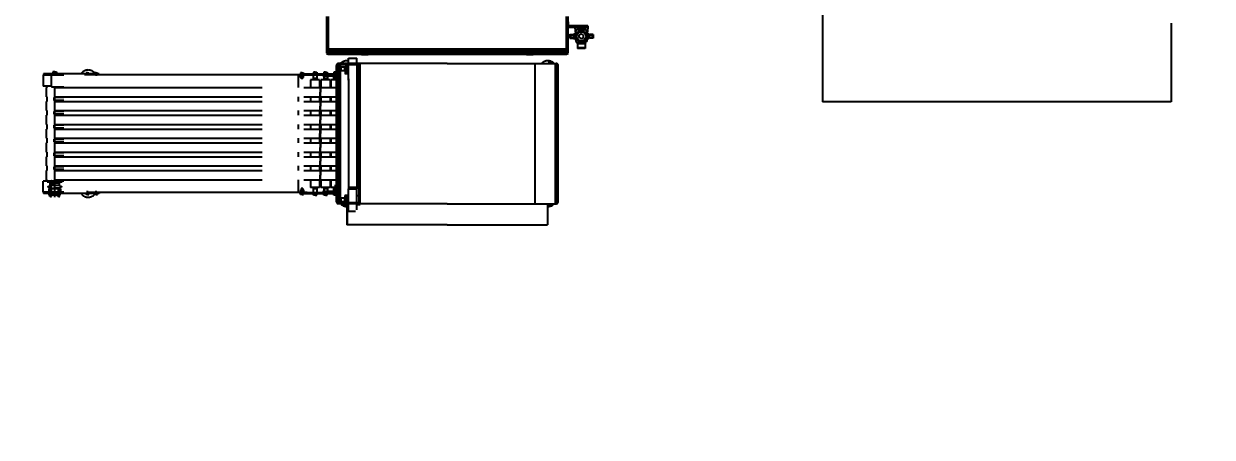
# Model space of a CAD drawing. Extents: x -5598 to 26293, y -3808 to 13850.
# Drawn here: x -1471 to -826, y 10922 to 11146 of the extents above; entities that cross this region are included whole.
import ezdxf

# ---------------------------------------------------------------- set-up
doc = ezdxf.new("R2010")
doc.units = 0
doc.header["$LTSCALE"] = 100
doc.header["$MEASUREMENT"] = 0
doc.linetypes.add('DASHED', pattern=[0.75, 0.5, -0.25])
doc.linetypes.add('K', pattern=[2.5, 1.25, -0.25, 0.25, -0.25, 0.25, -0.25])
doc.layers.add('OLCU DIS', color=7, linetype='Continuous')
doc.layers.add('TEFRIS', color=7, linetype='Continuous')
doc.styles.add('olcu', font='romans.shx', dxfattribs={"width": 0.5})
doc.dimstyles.new('1-200', dxfattribs={"dimtxt": 40, "dimasz": 2, "dimexe": 0, "dimexo": 0, "dimgap": 10, "dimtad": 1, "dimdec": 4, "dimrnd": 0.1, "dimzin": 9, "dimdsep": 46, "dimtxsty": 'olcu', "dimblk1": 'SOL', "dimblk2": 'SAG', "dimsah": 1, "dimcen": 0, "dimse1": 1, "dimse2": 1, "dimclre": 13, "dimadec": 0, "dimazin": 0, "dimtfac": 1, "dimtdec": 4, "dimtix": 1, "dimtmove": 2, "dimatfit": 2, "dimldrblk": 'SOL', "dimfxl": 0, "dimtolj": 1, "dimarcsym": 0})

# ---------------------------------------------------------------- blocks, each defined once
blk = doc.blocks.new('CAMASIRHANE-SILINDIR-UTU')
at = {"color": 0, "linetype": 'Continuous'}
for p, q in [((-189, 0), (-189, -414.8)), ((0, -372.15), (0, -414.8)), ((0, -414.8), (-189, -414.8))]:
    blk.add_line(p, q, dxfattribs=at)
at = {"color": 0, "linetype": 'Continuous', "lineweight": 50, "ltscale": 0.9}
for p, q in [((-457.34, -368.6), (-457.34, -386.6)), ((-327.54, -368.6), (-327.54, -386.6)), ((-327.54, -386.6), (-457.34, -386.6)), ((-457.34, -388.45), (-457.34, -386.75)), ((-327.69, -388.6), (-457.19, -388.6)), ((-438.99, -388.6), (-438.99, -388.85)), ((-438.99, -388.6), (-438.99, -388.85)), ((-438.99, -388.85), (-435.39, -388.85)), ((-435.39, -388.85), (-438.99, -388.85)), ((-435.39, -388.6), (-435.39, -388.85)), ((-435.39, -388.6), (-435.39, -388.85)), ((-349.49, -388.6), (-349.49, -388.85)), ((-349.49, -388.6), (-349.49, -388.85)), ((-349.49, -388.85), (-345.89, -388.85)), ((-345.89, -388.85), (-349.49, -388.85)), ((-345.89, -388.6), (-345.89, -388.85)), ((-345.89, -388.6), (-345.89, -388.85)), ((-327.54, -388.45), (-327.54, -386.75))]:
    blk.add_line(p, q, dxfattribs=at)
at = {"color": 0, "ltscale": 0.9}
for p, q in [((-326.94, -371.42), (-326.94, -373.69)), ((-316.24, -373.69), (-326.94, -373.69)), ((-326.06, -378.69), (-327.54, -378.69)), ((-326.06, -379.9), (-327.54, -379.9)), ((-445.94, -391.05), (-441.44, -391.05)), ((-445.94, -394.05), (-445.94, -391.05)), ((-441.44, -394.05), (-441.44, -391.05))]:
    blk.add_line(p, q, dxfattribs=at)
at = {"color": 0, "linetype": 'Continuous', "ltscale": 0.9}
for p, q in [((-316.24, -373.69), (-316.24, -374.52)), ((-327.54, -374.29), (-316.24, -374.29)), ((-326.06, -378.37), (-325.91, -378.37)), ((-326.06, -378.37), (-326.06, -380.22)), ((-325.91, -378.37), (-325.91, -380.22)), ((-325.91, -378.64), (-325.69, -378.64)), ((-325.91, -379.95), (-325.69, -379.95)), ((-325.69, -378.25), (-325.69, -380.34)), ((-325.69, -378.25), (-324.27, -378.25)), ((-324.27, -378.25), (-324.27, -378.34)), ((-323.97, -378.09), (-323.97, -378.34)), ((-323.97, -378.09), (-322.56, -378.09)), ((-323.24, -374.29), (-323.24, -374.52)), ((-323.24, -374.52), (-322.73, -379.6)), ((-322.89, -377.49), (-323.24, -377.49)), ((-323.24, -381.09), (-323.24, -377.49)), ((-321.91, -378.04), (-323.24, -378.04)), ((-322.96, -378.99), (-322.44, -379.29)), ((-322.96, -379.59), (-322.96, -378.99)), ((-322.96, -379.59), (-322.44, -379.29)), ((-322.89, -377.49), (-322.52, -376.09)), ((-322.89, -377.49), (-322.72, -377.79)), ((-321.74, -377.79), (-322.72, -377.79)), ((-317.36, -375.79), (-322.13, -375.79)), ((-321.83, -377.79), (-321.51, -376.59)), ((-317.98, -376.59), (-321.51, -376.59)), ((-319.74, -377.91), (-320.94, -378.6)), ((-320.94, -379.99), (-320.94, -378.6)), ((-319.74, -380.68), (-320.94, -379.99)), ((-318.54, -378.6), (-319.74, -377.91)), ((-318.54, -379.99), (-319.74, -380.68)), ((-318.54, -379.99), (-318.54, -378.6)), ((-317.65, -377.79), (-317.98, -376.59)), ((-316.77, -377.79), (-317.74, -377.79)), ((-316.24, -378.04), (-317.58, -378.04)), ((-316.59, -377.49), (-316.97, -376.09)), ((-315.52, -378.09), (-316.93, -378.09)), ((-316.59, -377.49), (-316.77, -377.79)), ((-316.24, -374.52), (-316.76, -379.6)), ((-316.59, -377.49), (-316.24, -377.49)), ((-316.24, -381.09), (-316.24, -377.49)), ((-315.52, -378.09), (-315.52, -378.34)), ((-315.22, -378.25), (-315.22, -378.34)), ((-313.8, -378.25), (-315.22, -378.25)), ((-313.8, -378.25), (-313.8, -380.34)), ((-313.58, -378.64), (-313.8, -378.64)), ((-313.58, -379.95), (-313.8, -379.95)), ((-313.58, -378.37), (-313.58, -380.22)), ((-313.43, -378.37), (-313.58, -378.37)), ((-313.43, -378.37), (-313.43, -380.22)), ((-326.06, -380.22), (-325.91, -380.22)), ((-325.69, -380.34), (-324.27, -380.34)), ((-324.27, -380.34), (-324.27, -380.24)), ((-323.97, -380.49), (-323.97, -380.24)), ((-323.97, -380.49), (-322.56, -380.49)), ((-321.91, -380.54), (-323.24, -380.54)), ((-322.89, -381.09), (-323.24, -381.09)), ((-322.89, -381.09), (-322.72, -380.79)), ((-322.89, -381.09), (-322.52, -382.5)), ((-321.74, -380.79), (-322.72, -380.79)), ((-320.44, -382.79), (-322.13, -382.79)), ((-317.64, -383.39), (-321.84, -383.39)), ((-321.84, -383.39), (-321.84, -385.84)), ((-317.64, -385.54), (-321.84, -385.54)), ((-317.64, -385.84), (-321.84, -385.84)), ((-321.83, -380.79), (-321.51, -381.99)), ((-317.98, -381.99), (-321.51, -381.99)), ((-320.44, -382.59), (-320.44, -383.39)), ((-319.04, -382.59), (-320.44, -382.59)), ((-320.42, -382.59), (-320.4, -381.99)), ((-319.07, -382.39), (-320.42, -382.39)), ((-320.33, -382.39), (-320.32, -381.99)), ((-319.16, -382.39), (-319.17, -381.99)), ((-319.07, -382.59), (-319.09, -381.99)), ((-319.04, -382.59), (-319.04, -383.39)), ((-317.36, -382.79), (-319.04, -382.79)), ((-317.65, -380.79), (-317.98, -381.99)), ((-316.77, -380.79), (-317.74, -380.79)), ((-317.64, -383.39), (-317.64, -385.84)), ((-316.24, -380.54), (-317.58, -380.54)), ((-316.59, -381.09), (-316.97, -382.5)), ((-315.52, -380.49), (-316.93, -380.49)), ((-316.59, -381.09), (-316.77, -380.79)), ((-316.59, -381.09), (-316.24, -381.09)), ((-315.52, -380.49), (-315.52, -380.24)), ((-315.22, -380.34), (-315.22, -380.24)), ((-313.8, -380.34), (-315.22, -380.34)), ((-313.43, -380.22), (-313.58, -380.22))]:
    blk.add_line(p, q, dxfattribs=at)
at = {"color": 0, "linetype": 'DASHED', "ltscale": 0.9}
for p, q in [((-326.06, -378.69), (-323.86, -378.69)), ((-326.06, -379.9), (-323.86, -379.9)), ((-323.86, -378.69), (-323.86, -379.9)), ((-323.24, -374.52), (-316.24, -374.52)), ((-315.63, -378.69), (-315.63, -379.9)), ((-313.43, -378.69), (-315.63, -378.69)), ((-313.43, -379.9), (-315.63, -379.9))]:
    blk.add_line(p, q, dxfattribs=at)
at = {"color": 0, "linetype": 'K', "ltscale": 0.9}
for p, q in [((-336.44, -392.95), (-337.33, -392.95)), ((-337.33, -392.95), (-337.33, -393.59)), ((-336.94, -393.59), (-336.94, -392.95)), ((-336.44, -392.95), (-335.56, -392.95)), ((-335.94, -393.59), (-335.94, -392.95)), ((-335.56, -392.95), (-335.56, -393.59)), ((-605.27, -398.59), (-606.27, -398.59)), ((-606.27, -398.59), (-606.27, -399.34)), ((-606.27, -399.34), (-605.27, -399.34)), ((-605.27, -399.34), (-606.19, -399.34)), ((-606.19, -399.34), (-606.19, -399.65)), ((-605.87, -399.34), (-605.87, -398.59)), ((-605.27, -399.34), (-605.45, -399.65)), ((-605.27, -398.59), (-604.27, -398.59)), ((-605.27, -399.34), (-604.35, -399.34)), ((-604.27, -399.34), (-605.27, -399.34)), ((-605.27, -399.65), (-605.09, -399.34)), ((-604.67, -399.34), (-604.67, -398.59)), ((-604.35, -399.34), (-604.35, -399.65)), ((-604.27, -398.59), (-604.27, -399.34)), ((-587.57, -399.07), (-588.29, -399.07)), ((-588.29, -399.07), (-588.29, -399.6)), ((-587.97, -399.6), (-587.97, -399.07)), ((-587.57, -398.77), (-587.57, -399.99)), ((-587.57, -399.07), (-586.86, -399.07)), ((-587.17, -399.6), (-587.17, -399.07)), ((-586.86, -399.07), (-586.86, -399.6)), ((-582.87, -399.02), (-583.59, -399.02)), ((-583.59, -399.02), (-583.59, -399.55)), ((-583.27, -399.55), (-583.27, -399.02)), ((-582.87, -398.77), (-582.87, -400.69)), ((-582.87, -399.02), (-582.16, -399.02)), ((-582.47, -399.55), (-582.47, -399.02)), ((-582.16, -399.02), (-582.16, -399.55)), ((-471.21, -399.01), (-472.09, -399.01)), ((-472.09, -399.01), (-472.09, -399.65)), ((-471.71, -399.65), (-471.71, -399.01)), ((-471.21, -399.01), (-470.33, -399.01)), ((-470.71, -399.65), (-470.71, -399.01)), ((-470.33, -399.01), (-470.33, -399.65)), ((-464.14, -398.75), (-465.02, -398.75)), ((-465.02, -398.75), (-465.02, -399.39)), ((-465.02, -399.39), (-464.14, -399.39)), ((-464.14, -399.39), (-464.91, -399.39)), ((-464.91, -399.39), (-464.91, -399.65)), ((-464.64, -399.39), (-464.64, -398.75)), ((-464.14, -399.65), (-464.29, -399.39)), ((-464.14, -398.75), (-463.26, -398.75)), ((-464.14, -399.39), (-463.99, -399.65)), ((-464.14, -399.39), (-463.37, -399.39)), ((-463.26, -399.39), (-464.14, -399.39)), ((-463.64, -399.39), (-463.64, -398.75)), ((-463.37, -399.39), (-463.37, -399.65)), ((-463.26, -398.75), (-463.26, -399.39)), ((-458.44, -398.75), (-459.32, -398.75)), ((-459.32, -398.75), (-459.32, -399.39)), ((-459.32, -399.39), (-458.44, -399.39)), ((-459.21, -399.39), (-459.21, -399.65)), ((-458.44, -399.39), (-459.21, -399.39)), ((-458.94, -399.39), (-458.94, -398.75)), ((-458.44, -399.65), (-458.59, -399.39)), ((-458.44, -398.75), (-457.56, -398.75)), ((-458.44, -399.39), (-457.67, -399.39)), ((-457.56, -399.39), (-458.44, -399.39)), ((-458.44, -399.39), (-458.29, -399.65)), ((-457.94, -399.39), (-457.94, -398.75)), ((-457.67, -399.39), (-457.67, -399.65)), ((-457.56, -398.75), (-457.56, -399.39)), ((-453.14, -398.75), (-454.02, -398.75)), ((-454.02, -398.75), (-454.02, -399.39)), ((-454.02, -399.39), (-453.39, -399.39)), ((-453.91, -399.39), (-453.91, -399.65)), ((-453.39, -399.39), (-453.91, -399.39)), ((-453.64, -399.39), (-453.64, -398.75)), ((-452.54, -399.01), (-453.39, -399.01)), ((-453.39, -399.01), (-453.39, -399.65)), ((-453.14, -398.75), (-452.54, -398.75)), ((-453.01, -399.65), (-453.01, -399.01)), ((-452.64, -399.01), (-452.64, -398.75)), ((-452.54, -432.05), (-452.54, -395.05)), ((-451.84, -396.16), (-451.44, -396.16)), ((-451.84, -397.05), (-451.84, -396.16)), ((-451.44, -396.55), (-451.84, -396.55)), ((-451.84, -397.05), (-451.84, -397.94)), ((-451.44, -397.55), (-451.84, -397.55)), ((-451.84, -397.94), (-451.44, -397.94)), ((-440.74, -394.05), (-451.54, -394.05)), ((-451.54, -396.16), (-451.54, -394.05)), ((-451.54, -432.05), (-451.54, -397.94)), ((-451.44, -394.05), (-451.44, -432.05)), ((-450.94, -394.05), (-450.94, -432.05)), ((-450.94, -394.05), (-450.94, -470.05)), ((-450.94, -396.55), (-450.44, -396.55)), ((-450.44, -394.85), (-450.44, -469.25)), ((-450.04, -396.05), (-450.44, -396.05)), ((-450.04, -398.05), (-450.44, -398.05)), ((-450.24, -396.05), (-450.24, -398.05)), ((-450.14, -394.55), (-439.94, -394.55)), ((-448.04, -396.05), (-450.04, -396.05)), ((-448.04, -398.05), (-450.04, -398.05)), ((-448.24, -396.05), (-448.24, -398.05)), ((-448.04, -396.05), (-448.04, -397.05)), ((-447.84, -396.35), (-448.04, -396.45)), ((-448.04, -398.05), (-448.04, -397.05)), ((-447.84, -397.75), (-448.04, -397.65)), ((-446.84, -395.55), (-447.84, -395.55)), ((-447.84, -395.55), (-447.84, -399.57)), ((-447.34, -395.55), (-447.34, -399.57)), ((-446.84, -395.55), (-446.84, -399.57)), ((-446.84, -396.35), (-446.64, -396.45)), ((-446.84, -397.75), (-446.64, -397.65)), ((-446.64, -396.05), (-446.14, -396.05)), ((-446.64, -397.05), (-446.64, -396.05)), ((-446.64, -398.05), (-446.64, -396.05)), ((-446.64, -398.05), (-446.14, -398.05)), ((-446.14, -394.55), (-445.94, -394.55)), ((-446.14, -399.55), (-446.14, -394.55)), ((-445.94, -403.05), (-445.94, -394.55)), ((-441.44, -394.55), (-441.44, -457.05)), ((-392.44, -394.05), (-440.74, -394.05)), ((-440.44, -394.85), (-440.44, -407.98)), ((-439.94, -394.55), (-439.94, -470.05)), ((-392.44, -394.05), (-344.14, -394.05)), ((-344.94, -394.05), (-344.94, -432.05)), ((-344.14, -394.05), (-333.34, -394.05)), ((-336.44, -393.85), (-337.44, -393.85)), ((-337.44, -393.85), (-337.44, -394.05)), ((-337.44, -394.05), (-336.44, -394.05)), ((-337.33, -393.59), (-336.44, -393.59)), ((-336.44, -393.59), (-337.21, -393.59)), ((-337.21, -393.59), (-337.21, -393.85)), ((-336.44, -393.85), (-336.59, -393.59)), ((-336.44, -393.59), (-336.29, -393.85)), ((-336.44, -393.59), (-335.67, -393.59)), ((-335.56, -393.59), (-336.44, -393.59)), ((-336.44, -393.85), (-335.44, -393.85)), ((-335.44, -394.05), (-336.44, -394.05)), ((-335.67, -393.59), (-335.67, -393.85)), ((-335.44, -393.85), (-335.44, -394.05)), ((-333.94, -394.05), (-333.94, -432.05)), ((-333.44, -394.05), (-333.44, -432.05)), ((-333.34, -432.05), (-333.34, -394.05)), ((-332.34, -432.05), (-332.34, -395.05)), ((-607.07, -400.4), (-611.46, -400.4)), ((-611.46, -400.4), (-611.46, -406.4)), ((-586.9, -399.65), (-611.44, -399.65)), ((-611.44, -399.65), (-611.44, -400.4)), ((-607.35, -400.3), (-611.44, -400.3)), ((-468.43, -400.15), (-609.4, -400.15)), ((-600.27, -400.15), (-608.78, -400.15)), ((-607.35, -400.15), (-603.19, -400.15)), ((-600.27, -400.3), (-607.35, -400.3)), ((-607.27, -400.8), (-607.27, -406.1)), ((-606.19, -399.65), (-605.27, -399.65)), ((-604.35, -399.65), (-605.27, -399.65)), ((-581.17, -399.55), (-589.17, -399.55)), ((-589.17, -399.55), (-589.17, -399.65)), ((-589.17, -399.65), (-586.9, -399.65)), ((-581.17, -400.15), (-589.17, -400.15)), ((-588.29, -399.6), (-587.57, -399.6)), ((-586.86, -399.6), (-587.57, -399.6)), ((-586.9, -399.65), (-586.9, -400.15)), ((-581.17, -400.05), (-586.9, -400.05)), ((-583.59, -399.55), (-582.87, -399.55)), ((-583.17, -399.55), (-583.17, -400.05)), ((-583.17, -400.1), (-583.17, -399.6)), ((-582.16, -399.55), (-582.87, -399.55)), ((-581.17, -399.55), (-581.17, -400.05)), ((-468.43, -400.3), (-473.16, -400.3)), ((-473.16, -407.09), (-473.16, -400.3)), ((-472.21, -400.5), (-472.21, -400.3)), ((-472.2, -400.3), (-472.21, -400.31)), ((-472.21, -400.3), (-471.21, -400.3)), ((-471.21, -400.5), (-472.21, -400.5)), ((-472.14, -399.65), (-452.54, -399.65)), ((-472.14, -399.65), (-472.14, -400.15)), ((-472.14, -400.15), (-452.54, -400.15)), ((-472.1, -401.6), (-472.1, -400.76)), ((-472.1, -400.76), (-471.21, -400.76)), ((-471.21, -401.6), (-472.1, -401.6)), ((-472.09, -399.65), (-471.21, -399.65)), ((-471.21, -399.65), (-471.98, -399.65)), ((-471.98, -400.76), (-471.98, -400.5)), ((-471.98, -400.5), (-471.21, -400.5)), ((-471.21, -400.76), (-471.98, -400.76)), ((-471.71, -402.2), (-471.71, -400.76)), ((-470.71, -402.2), (-471.71, -402.2)), ((-471.64, -400.15), (-471.64, -400.3)), ((-471.61, -402.2), (-471.61, -401.6)), ((-471.21, -400.76), (-471.36, -400.5)), ((-470.33, -399.65), (-471.21, -399.65)), ((-471.21, -399.65), (-470.44, -399.65)), ((-470.21, -400.3), (-471.21, -400.3)), ((-470.44, -400.5), (-471.21, -400.5)), ((-471.21, -400.5), (-470.21, -400.5)), ((-471.21, -400.5), (-471.06, -400.76)), ((-470.32, -400.76), (-471.21, -400.76)), ((-471.21, -400.76), (-470.44, -400.76)), ((-471.21, -401.6), (-470.32, -401.6)), ((-470.81, -402.2), (-470.81, -401.6)), ((-470.71, -402.2), (-470.71, -400.76)), ((-470.44, -400.76), (-470.44, -400.5)), ((-470.32, -401.6), (-470.32, -400.76)), ((-470.21, -400.5), (-470.21, -400.3)), ((-468.43, -400.3), (-468.43, -400.15)), ((-461.64, -402.8), (-466.64, -402.8)), ((-466.64, -402.8), (-466.64, -407.09)), ((-465.14, -400.15), (-465.14, -402.8)), ((-463.14, -402.1), (-465.14, -402.1)), ((-463.14, -402.3), (-465.14, -402.3)), ((-464.91, -399.65), (-464.14, -399.65)), ((-463.37, -399.65), (-464.14, -399.65)), ((-463.14, -400.15), (-463.14, -402.8)), ((-461.64, -402.8), (-461.64, -407.09)), ((-455.94, -402.8), (-460.94, -402.8)), ((-460.94, -402.8), (-460.94, -407.09)), ((-452.54, -400.15), (-459.94, -400.15)), ((-459.94, -400.15), (-459.94, -400.65)), ((-459.94, -400.65), (-452.54, -400.65)), ((-459.44, -400.15), (-459.44, -400.65)), ((-459.44, -400.65), (-459.44, -402.8)), ((-457.44, -402.15), (-459.44, -402.15)), ((-457.44, -402.3), (-459.44, -402.3)), ((-459.21, -399.65), (-458.44, -399.65)), ((-457.67, -399.65), (-458.44, -399.65)), ((-457.44, -400.65), (-457.44, -402.8)), ((-455.94, -402.8), (-455.94, -407.09)), ((-452.54, -402.8), (-455.64, -402.8)), ((-455.64, -402.8), (-455.64, -407.09)), ((-454.14, -400.65), (-454.14, -402.8)), ((-452.54, -402.15), (-454.14, -402.15)), ((-452.54, -402.3), (-454.14, -402.3)), ((-453.91, -399.65), (-453.14, -399.65)), ((-453.4, -401.75), (-453.4, -400.91)), ((-453.4, -400.91), (-452.54, -400.91)), ((-452.54, -401.75), (-453.4, -401.75)), ((-453.28, -400.91), (-453.28, -400.65)), ((-452.54, -400.91), (-453.28, -400.91)), ((-453.01, -402.15), (-453.01, -400.91)), ((-452.54, -402.15), (-453.01, -402.15)), ((-452.91, -402.15), (-452.91, -401.75)), ((-452.54, -400.85), (-452.66, -400.65)), ((-446.74, -399.57), (-447.94, -399.57)), ((-446.14, -399.55), (-445.94, -399.55)), ((-445.94, -402.34), (-445.94, -457.05)), ((-344.94, -400.65), (-344.94, -429.55)), ((-607.17, -406.4), (-611.46, -406.4)), ((-609.74, -412.1), (-609.74, -407.1)), ((-609.34, -407.1), (-609.34, -406.4)), ((-609.34, -414.6), (-609.34, -412.1)), ((-606.77, -406.6), (-600.27, -406.6)), ((-605.26, -466.54), (-605.26, -406.85)), ((-605.26, -407.1), (-452.54, -407.09)), ((-605.26, -412.1), (-452.54, -412.09)), ((-603.27, -407.1), (-603.27, -406.6)), ((-603.27, -412.55), (-603.27, -412.1)), ((-473.16, -414.59), (-473.16, -412.09)), ((-466.64, -412.09), (-466.64, -414.59)), ((-461.64, -412.09), (-461.64, -414.59)), ((-461.44, -407.09), (-461.44, -409.58)), ((-461.44, -412.07), (-461.44, -409.58)), ((-461.14, -407.09), (-461.14, -409.58)), ((-461.14, -412.07), (-461.14, -409.58)), ((-460.94, -412.09), (-460.94, -414.59)), ((-455.94, -412.09), (-455.94, -414.59)), ((-455.64, -412.09), (-455.64, -414.59)), ((-440.44, -407.98), (-440.44, -469.25)), ((-609.74, -419.6), (-609.74, -414.6)), ((-605.77, -412.55), (-605.77, -414.05)), ((-600.27, -412.55), (-605.77, -412.55)), ((-600.27, -414.05), (-605.77, -414.05)), ((-605.26, -414.6), (-452.54, -414.59)), ((-603.27, -414.6), (-603.27, -414.1)), ((-461.44, -414.59), (-461.44, -417.08)), ((-461.44, -419.57), (-461.44, -417.08)), ((-461.14, -414.59), (-461.14, -417.08)), ((-461.14, -419.57), (-461.14, -417.08)), ((-609.74, -427.1), (-609.74, -422.1)), ((-609.34, -422.1), (-609.34, -419.6)), ((-605.77, -420.05), (-605.77, -421.55)), ((-600.27, -420.05), (-605.77, -420.05)), ((-600.27, -421.55), (-605.77, -421.55)), ((-605.26, -419.6), (-452.54, -419.59)), ((-605.26, -422.1), (-452.54, -422.09)), ((-603.27, -420.05), (-603.27, -419.6)), ((-603.27, -422.1), (-603.27, -421.55)), ((-603.27, -422.1), (-603.27, -421.6)), ((-473.16, -422.09), (-473.16, -419.59)), ((-466.64, -419.59), (-466.64, -422.09)), ((-461.64, -419.59), (-461.64, -422.09)), ((-461.44, -422.09), (-461.44, -424.58)), ((-461.44, -427.07), (-461.44, -424.58)), ((-461.14, -422.09), (-461.14, -424.58)), ((-461.14, -427.07), (-461.14, -424.58)), ((-460.94, -419.59), (-460.94, -422.09)), ((-455.94, -419.59), (-455.94, -422.09)), ((-455.64, -419.59), (-455.64, -422.09)), ((-609.74, -434.58), (-609.74, -429.58)), ((-609.34, -429.58), (-609.34, -427.1)), ((-600.27, -427.55), (-605.77, -427.55)), ((-605.77, -427.55), (-605.77, -429.05)), ((-600.27, -429.05), (-605.77, -429.05)), ((-605.26, -427.1), (-452.54, -427.09)), ((-605.26, -429.57), (-452.54, -429.56)), ((-603.27, -427.55), (-603.27, -427.1)), ((-603.27, -427.55), (-603.27, -427.1)), ((-603.27, -429.58), (-603.27, -429.05)), ((-603.27, -429.58), (-603.27, -429.1)), ((-473.16, -429.56), (-473.16, -427.09)), ((-466.64, -427.09), (-466.64, -429.56)), ((-461.64, -427.09), (-461.64, -429.56)), ((-461.55, -429.56), (-461.55, -432.05)), ((-461.25, -429.56), (-461.25, -432.05)), ((-460.94, -427.09), (-460.94, -429.56)), ((-455.94, -427.09), (-455.94, -429.56)), ((-455.64, -427.09), (-455.64, -429.56)), ((-609.74, -442.1), (-609.74, -437.1)), ((-609.34, -437.1), (-609.34, -434.58)), ((-605.77, -435.05), (-605.77, -436.55)), ((-600.27, -435.05), (-605.77, -435.05)), ((-600.27, -436.55), (-605.77, -436.55)), ((-605.26, -434.57), (-452.54, -434.56)), ((-605.26, -437.1), (-452.54, -437.09)), ((-603.27, -435.05), (-603.27, -434.58)), ((-603.27, -435.05), (-603.27, -434.58)), ((-603.27, -437.1), (-603.27, -436.55)), ((-603.27, -437.1), (-603.27, -436.6)), ((-473.16, -437.09), (-473.16, -434.56)), ((-466.64, -434.56), (-466.64, -437.09)), ((-461.64, -434.56), (-461.64, -437.09)), ((-461.55, -434.54), (-461.55, -432.05)), ((-461.44, -437.09), (-461.44, -439.58)), ((-461.25, -434.54), (-461.25, -432.05)), ((-461.14, -437.09), (-461.14, -439.58)), ((-460.94, -434.56), (-460.94, -437.09)), ((-455.94, -434.56), (-455.94, -437.09)), ((-455.64, -434.56), (-455.64, -437.09)), ((-452.54, -469.05), (-452.54, -432.05)), ((-451.54, -467.16), (-451.54, -432.05)), ((-451.44, -432.05), (-451.44, -470.05)), ((-450.94, -432.05), (-450.94, -470.05)), ((-344.94, -432.05), (-344.94, -470.05)), ((-344.94, -434.55), (-344.94, -463.45)), ((-333.94, -432.05), (-333.94, -470.05)), ((-333.44, -432.05), (-333.44, -470.05)), ((-333.34, -470.05), (-333.34, -432.05)), ((-332.34, -469.05), (-332.34, -432.05)), ((-609.34, -444.6), (-609.34, -442.1)), ((-605.77, -442.55), (-605.77, -444.05)), ((-600.27, -442.55), (-605.77, -442.55)), ((-600.27, -444.05), (-605.77, -444.05)), ((-605.26, -442.1), (-452.54, -442.09)), ((-605.26, -444.6), (-452.54, -444.59)), ((-603.27, -442.55), (-603.27, -442.1)), ((-603.27, -442.55), (-603.27, -442.1)), ((-603.27, -444.6), (-603.27, -444.05)), ((-603.27, -444.6), (-603.27, -444.1)), ((-473.16, -444.59), (-473.16, -442.09)), ((-466.64, -442.09), (-466.64, -444.59)), ((-461.64, -442.09), (-461.64, -444.59)), ((-461.44, -442.07), (-461.44, -439.58)), ((-461.44, -444.59), (-461.44, -447.08)), ((-461.14, -442.07), (-461.14, -439.58)), ((-461.14, -444.59), (-461.14, -447.08)), ((-460.94, -442.09), (-460.94, -444.59)), ((-455.94, -442.09), (-455.94, -444.59)), ((-455.64, -442.09), (-455.64, -444.59)), ((-609.74, -449.6), (-609.74, -444.6)), ((-609.34, -452.1), (-609.34, -449.6)), ((-605.77, -450.05), (-605.77, -451.55)), ((-600.27, -450.05), (-605.77, -450.05)), ((-605.26, -449.6), (-452.54, -449.59)), ((-603.27, -450.05), (-603.27, -449.6)), ((-603.27, -450.05), (-603.27, -449.6)), ((-473.16, -452.09), (-473.16, -449.59)), ((-466.64, -449.59), (-466.64, -452.09)), ((-461.64, -449.59), (-461.64, -452.09)), ((-461.44, -449.57), (-461.44, -447.08)), ((-461.14, -449.57), (-461.14, -447.08)), ((-460.94, -449.59), (-460.94, -452.09)), ((-455.94, -449.59), (-455.94, -452.09)), ((-455.64, -449.59), (-455.64, -452.09)), ((-609.74, -457.1), (-609.74, -452.1)), ((-609.34, -458.15), (-609.34, -457.1)), ((-600.27, -451.55), (-605.77, -451.55)), ((-605.26, -452.1), (-452.54, -452.09)), ((-605.26, -457.1), (-452.54, -457.09)), ((-603.27, -452.1), (-603.27, -451.55)), ((-603.27, -452.1), (-603.27, -451.6)), ((-603.27, -457.55), (-603.27, -457.1)), ((-603.27, -457.65), (-603.27, -457.1)), ((-473.16, -463.8), (-473.16, -457.09)), ((-466.64, -457.09), (-466.64, -461.3)), ((-461.64, -457.09), (-461.64, -461.3)), ((-461.44, -452.09), (-461.44, -454.58)), ((-461.44, -457.07), (-461.44, -454.58)), ((-461.14, -452.09), (-461.14, -454.58)), ((-461.14, -457.07), (-461.14, -454.58)), ((-460.94, -457.09), (-460.94, -461.3)), ((-455.94, -457.09), (-455.94, -461.3)), ((-455.64, -457.09), (-455.64, -461.3)), ((-445.94, -457.05), (-445.94, -462.05)), ((-441.44, -457.05), (-441.44, -462.05)), ((-333.94, -455.58), (-333.94, -461.3)), ((-607.07, -457.75), (-611.46, -457.75)), ((-611.46, -463.75), (-611.46, -457.75)), ((-606.99, -463.75), (-611.46, -463.75)), ((-611.44, -463.75), (-611.44, -464.45)), ((-600.27, -463.8), (-611.44, -463.8)), ((-609.34, -458.15), (-607.27, -458.15)), ((-608.97, -460.8), (-608.77, -460.74)), ((-608.97, -460.8), (-608.97, -461)), ((-608.97, -461), (-608.77, -461.06)), ((-608.77, -460.51), (-608.77, -461.27)), ((-608.77, -460.74), (-608.27, -460.74)), ((-608.77, -461.06), (-608.27, -461.06)), ((-602.1, -462.05), (-608.55, -462.05)), ((-608.55, -462.05), (-608.55, -463.75)), ((-608.55, -463.75), (-608.55, -463.8)), ((-608.47, -460.74), (-608.47, -461.06)), ((-608.27, -460.25), (-608.27, -461.55)), ((-608.27, -460.25), (-607.27, -460.25)), ((-607.27, -461.55), (-608.27, -461.55)), ((-607.76, -460.25), (-607.76, -458.85)), ((-607.76, -458.85), (-607.27, -458.85)), ((-607.51, -461.75), (-607.51, -466.6)), ((-607.27, -458.15), (-601.18, -458.15)), ((-607.27, -463.3), (-607.27, -458.15)), ((-607.27, -458.85), (-605.26, -458.85)), ((-602.26, -460.25), (-607.27, -460.25)), ((-607.27, -461.55), (-605.26, -461.55)), ((-607.14, -462.05), (-607.14, -463.75)), ((-607.14, -463.75), (-607.14, -463.8)), ((-606.77, -457.65), (-600.27, -457.65)), ((-606.51, -458.85), (-606.51, -458.15)), ((-606.51, -462.05), (-606.51, -461.55)), ((-605.27, -460.25), (-605.26, -460.25)), ((-602.76, -458.85), (-605.26, -458.85)), ((-602.26, -461.55), (-605.26, -461.55)), ((-604.01, -458.85), (-604.01, -458.15)), ((-604.01, -462.05), (-604.01, -461.55)), ((-603.39, -462.05), (-603.39, -463.8)), ((-603.14, -461.75), (-603.14, -466.6)), ((-602.76, -460.25), (-602.76, -458.85)), ((-602.26, -460.25), (-602.26, -461.55)), ((-601.76, -460.74), (-602.26, -460.74)), ((-601.76, -461.06), (-602.26, -461.06)), ((-602.1, -462.05), (-602.1, -463.8)), ((-602.06, -460.74), (-602.06, -461.06)), ((-601.76, -460.51), (-601.76, -461.27)), ((-601.56, -460.8), (-601.76, -460.74)), ((-601.56, -461), (-601.76, -461.06)), ((-601.56, -460.8), (-601.56, -461)), ((-587.57, -465.39), (-587.57, -463.12)), ((-582.87, -465.39), (-582.87, -463.12)), ((-473.16, -463.8), (-468.43, -463.8)), ((-471.21, -463.6), (-472.21, -463.6)), ((-472.21, -463.6), (-472.21, -463.8)), ((-472.2, -463.8), (-472.21, -463.79)), ((-472.21, -463.8), (-471.21, -463.8)), ((-472.1, -462.5), (-472.1, -463.34)), ((-471.21, -462.5), (-472.1, -462.5)), ((-472.1, -463.34), (-471.21, -463.34)), ((-471.21, -463.34), (-471.98, -463.34)), ((-471.98, -463.34), (-471.98, -463.6)), ((-471.98, -463.6), (-471.21, -463.6)), ((-470.71, -461.9), (-471.71, -461.9)), ((-471.71, -461.9), (-471.71, -463.34)), ((-471.64, -463.95), (-471.64, -463.8)), ((-471.64, -463.95), (-471.64, -463.8)), ((-471.61, -461.9), (-471.61, -462.5)), ((-471.21, -463.34), (-471.36, -463.6)), ((-471.21, -462.5), (-470.32, -462.5)), ((-471.21, -463.34), (-470.44, -463.34)), ((-470.32, -463.34), (-471.21, -463.34)), ((-471.21, -463.6), (-471.06, -463.34)), ((-471.21, -463.6), (-470.21, -463.6)), ((-470.44, -463.6), (-471.21, -463.6)), ((-470.21, -463.8), (-471.21, -463.8)), ((-470.81, -461.9), (-470.81, -462.5)), ((-470.71, -461.9), (-470.71, -463.34)), ((-470.44, -463.34), (-470.44, -463.6)), ((-470.32, -462.5), (-470.32, -463.34)), ((-470.21, -463.6), (-470.21, -463.8)), ((-468.43, -463.8), (-468.43, -463.95)), ((-468.43, -463.8), (-468.43, -463.95)), ((-461.64, -461.3), (-466.64, -461.3)), ((-465.14, -461.3), (-465.14, -463.95)), ((-463.14, -461.8), (-465.14, -461.8)), ((-463.14, -462), (-465.14, -462)), ((-463.14, -461.3), (-463.14, -463.95)), ((-455.94, -461.3), (-460.94, -461.3)), ((-452.54, -463.45), (-459.94, -463.45)), ((-459.94, -463.45), (-459.94, -463.95)), ((-459.44, -461.3), (-459.44, -463.45)), ((-457.44, -461.8), (-459.44, -461.8)), ((-457.44, -461.95), (-459.44, -461.95)), ((-459.44, -463.45), (-459.44, -463.95)), ((-457.44, -461.3), (-457.44, -463.45)), ((-452.54, -461.3), (-455.64, -461.3)), ((-454.14, -461.3), (-454.14, -463.45)), ((-452.54, -461.8), (-454.14, -461.8)), ((-452.54, -461.95), (-454.14, -461.95)), ((-452.54, -463.45), (-453.51, -463.45)), ((-452.54, -462.35), (-453.4, -462.35)), ((-453.4, -462.35), (-453.4, -463.19)), ((-453.4, -463.19), (-452.54, -463.19)), ((-452.54, -463.19), (-453.28, -463.19)), ((-453.28, -463.19), (-453.28, -463.45)), ((-453.28, -463.45), (-452.54, -463.45)), ((-453.14, -465.66), (-453.14, -459.86)), ((-452.54, -461.95), (-453.01, -461.95)), ((-453.01, -461.95), (-453.01, -463.19)), ((-452.91, -461.95), (-452.91, -462.35)), ((-452.54, -463.26), (-452.66, -463.45)), ((-445.94, -461.05), (-441.44, -461.05)), ((-445.94, -462.05), (-441.44, -462.05)), ((-445.94, -469.55), (-445.94, -462.05)), ((-441.44, -469.55), (-441.44, -462.05)), ((-468.43, -463.95), (-611.44, -463.95)), ((-586.9, -464.45), (-611.44, -464.45)), ((-608.31, -464.61), (-608.31, -464.45)), ((-607.51, -464.61), (-608.31, -464.61)), ((-608.23, -465.5), (-608.23, -464.82)), ((-608.23, -464.82), (-607.51, -464.82)), ((-607.51, -465.5), (-608.23, -465.5)), ((-608.13, -464.61), (-607.51, -464.61)), ((-608.13, -464.82), (-608.13, -464.61)), ((-607.91, -466.1), (-607.91, -464.82)), ((-607.51, -466.1), (-607.91, -466.1)), ((-607.81, -466.1), (-607.81, -465.5)), ((-607.51, -464.82), (-607.63, -464.61)), ((-607.51, -464.61), (-607.14, -464.61)), ((-607.51, -464.61), (-607.39, -464.82)), ((-607.14, -464.82), (-607.51, -464.82)), ((-607.51, -465.5), (-606.79, -465.5)), ((-607.51, -466.1), (-607.11, -466.1)), ((-607.21, -466.1), (-607.21, -465.5)), ((-607.14, -464.45), (-607.14, -465.39)), ((-603.86, -465.39), (-607.14, -465.39)), ((-607.11, -466.1), (-607.11, -465.39)), ((-606.79, -465.5), (-606.79, -465.39)), ((-603.94, -464.61), (-603.94, -464.45)), ((-603.39, -464.61), (-603.94, -464.61)), ((-603.86, -465.39), (-603.86, -464.82)), ((-603.86, -464.82), (-603.39, -464.82)), ((-603.86, -465.5), (-603.86, -465.39)), ((-603.14, -465.5), (-603.86, -465.5)), ((-603.75, -464.82), (-603.75, -464.61)), ((-603.75, -464.61), (-603.14, -464.61)), ((-603.54, -465.39), (-603.54, -464.82)), ((-603.54, -466.1), (-603.54, -465.39)), ((-603.14, -466.1), (-603.54, -466.1)), ((-603.44, -466.1), (-603.44, -465.5)), ((-603.14, -464.61), (-603.39, -464.61)), ((-603.39, -464.82), (-603.14, -464.82)), ((-603.14, -464.61), (-603.26, -464.82)), ((-603.14, -464.82), (-603.02, -464.61)), ((-602.52, -464.61), (-603.14, -464.61)), ((-603.14, -464.61), (-602.34, -464.61)), ((-602.42, -464.82), (-603.14, -464.82)), ((-603.14, -465.5), (-602.42, -465.5)), ((-603.14, -466.1), (-602.74, -466.1)), ((-602.84, -466.1), (-602.84, -465.5)), ((-602.74, -466.1), (-602.74, -464.82)), ((-602.52, -464.82), (-602.52, -464.61)), ((-602.42, -465.5), (-602.42, -464.82)), ((-602.34, -464.61), (-602.34, -464.45)), ((-589.17, -464.45), (-589.17, -464.55)), ((-581.17, -464.55), (-589.17, -464.55)), ((-588.29, -464.55), (-587.57, -464.55)), ((-588.29, -465.08), (-588.29, -464.55)), ((-587.57, -465.08), (-588.29, -465.08)), ((-587.97, -464.55), (-587.97, -465.08)), ((-586.86, -464.55), (-587.57, -464.55)), ((-587.57, -465.08), (-586.86, -465.08)), ((-587.17, -464.55), (-587.17, -465.08)), ((-586.9, -463.95), (-586.9, -464.45)), ((-581.17, -464.05), (-586.9, -464.05)), ((-586.86, -465.08), (-586.86, -464.55)), ((-585.17, -463.95), (-585.17, -464.05)), ((-583.59, -465.08), (-583.59, -464.55)), ((-583.59, -464.55), (-582.87, -464.55)), ((-582.87, -465.08), (-583.59, -465.08)), ((-583.27, -464.55), (-583.27, -465.08)), ((-583.17, -464.05), (-583.17, -464.55)), ((-582.16, -464.55), (-582.87, -464.55)), ((-582.87, -465.08), (-582.16, -465.08)), ((-582.47, -464.55), (-582.47, -465.08)), ((-582.16, -465.08), (-582.16, -464.55)), ((-581.17, -464.05), (-581.17, -464.55)), ((-472.14, -463.95), (-452.54, -463.95)), ((-472.14, -464.45), (-472.14, -463.95)), ((-472.14, -464.45), (-452.54, -464.45)), ((-472.09, -464.45), (-471.21, -464.45)), ((-472.09, -465.09), (-472.09, -464.45)), ((-471.21, -465.09), (-472.09, -465.09)), ((-471.21, -464.45), (-471.98, -464.45)), ((-471.71, -464.45), (-471.71, -465.09)), ((-471.21, -464.45), (-470.44, -464.45)), ((-470.33, -464.45), (-471.21, -464.45)), ((-471.21, -465.09), (-470.33, -465.09)), ((-470.71, -464.45), (-470.71, -465.09)), ((-470.33, -465.09), (-470.33, -464.45)), ((-465.02, -465.35), (-465.02, -464.71)), ((-465.02, -464.71), (-464.14, -464.71)), ((-464.14, -465.35), (-465.02, -465.35)), ((-464.91, -464.45), (-464.14, -464.45)), ((-464.91, -464.71), (-464.91, -464.45)), ((-464.14, -464.71), (-464.91, -464.71)), ((-464.64, -464.71), (-464.64, -465.35)), ((-464.14, -464.45), (-464.29, -464.71)), ((-464.14, -464.71), (-463.99, -464.45)), ((-463.37, -464.45), (-464.14, -464.45)), ((-463.26, -464.71), (-464.14, -464.71)), ((-464.14, -464.71), (-463.37, -464.71)), ((-464.14, -465.35), (-463.26, -465.35)), ((-463.64, -464.71), (-463.64, -465.35)), ((-463.37, -464.71), (-463.37, -464.45)), ((-463.26, -465.35), (-463.26, -464.71)), ((-452.54, -463.95), (-459.94, -463.95)), ((-459.32, -465.35), (-459.32, -464.71)), ((-459.32, -464.71), (-458.44, -464.71)), ((-458.44, -465.35), (-459.32, -465.35)), ((-459.21, -464.45), (-458.44, -464.45)), ((-459.21, -464.71), (-459.21, -464.45)), ((-458.44, -464.71), (-459.21, -464.71)), ((-458.94, -464.71), (-458.94, -465.35)), ((-458.44, -464.45), (-458.59, -464.71)), ((-458.44, -464.71), (-458.29, -464.45)), ((-457.67, -464.45), (-458.44, -464.45)), ((-457.56, -464.71), (-458.44, -464.71)), ((-458.44, -464.71), (-457.67, -464.71)), ((-458.44, -465.35), (-457.56, -465.35)), ((-457.94, -464.71), (-457.94, -465.35)), ((-457.67, -464.71), (-457.67, -464.45)), ((-457.56, -465.35), (-457.56, -464.71)), ((-454.02, -465.35), (-454.02, -464.71)), ((-454.02, -464.71), (-453.39, -464.71)), ((-453.14, -465.35), (-454.02, -465.35)), ((-453.91, -464.71), (-453.91, -464.45)), ((-453.91, -464.45), (-453.14, -464.45)), ((-453.39, -464.71), (-453.91, -464.71)), ((-453.64, -464.71), (-453.64, -465.35)), ((-453.39, -465.09), (-453.39, -464.45)), ((-452.54, -465.09), (-453.39, -465.09)), ((-453.14, -464.92), (-453.14, -464.24)), ((-453.14, -464.92), (-453.14, -464.24)), ((-453.14, -465.35), (-452.54, -465.35)), ((-453.01, -464.45), (-453.01, -465.09)), ((-452.64, -465.09), (-452.64, -465.35)), ((-451.84, -467.16), (-451.44, -467.16)), ((-451.84, -468.05), (-451.84, -467.16)), ((-451.44, -467.55), (-451.84, -467.55)), ((-451.84, -468.05), (-451.84, -468.94)), ((-451.44, -468.55), (-451.84, -468.55)), ((-451.84, -468.94), (-451.44, -468.94)), ((-451.54, -470.05), (-451.54, -468.94)), ((-439.59, -470.05), (-451.54, -470.05)), ((-450.44, -467.55), (-450.94, -467.55)), ((-450.04, -467.05), (-450.44, -467.05)), ((-450.04, -469.05), (-450.44, -469.05)), ((-450.24, -467.05), (-450.24, -469.05)), ((-440.74, -469.55), (-450.14, -469.55)), ((-448.04, -467.05), (-450.04, -467.05)), ((-448.04, -469.05), (-450.04, -469.05)), ((-450.04, -470.05), (-450.04, -470.2)), ((-446.84, -470.2), (-450.04, -470.2)), ((-449.37, -470.9), (-449.37, -470.2)), ((-448.91, -470.9), (-448.91, -470.2)), ((-448.24, -467.05), (-448.24, -469.05)), ((-448.04, -467.05), (-448.04, -468.05)), ((-447.84, -467.35), (-448.04, -467.45)), ((-448.04, -469.05), (-448.04, -468.05)), ((-447.84, -468.75), (-448.04, -468.65)), ((-447.98, -470.9), (-447.98, -470.2)), ((-446.74, -465.55), (-447.94, -465.55)), ((-447.84, -468.05), (-447.84, -465.55)), ((-447.84, -469.55), (-447.84, -468.05)), ((-446.84, -469.55), (-447.84, -469.55)), ((-447.52, -470.9), (-447.52, -470.2)), ((-447.34, -468.05), (-447.34, -465.55)), ((-447.34, -469.55), (-447.34, -468.05)), ((-446.84, -468.05), (-446.84, -465.55)), ((-446.84, -467.35), (-446.64, -467.45)), ((-446.84, -469.55), (-446.84, -468.05)), ((-446.84, -468.75), (-446.64, -468.65)), ((-446.84, -470.2), (-446.84, -481.55)), ((-446.69, -470.05), (-446.69, -481.55)), ((-446.64, -468.05), (-446.64, -467.05)), ((-446.64, -469.05), (-446.64, -467.05)), ((-446.64, -467.05), (-446.14, -467.05)), ((-446.64, -469.05), (-446.14, -469.05)), ((-446.14, -465.55), (-445.94, -465.55)), ((-446.14, -469.55), (-446.14, -465.55)), ((-446.14, -470.55), (-446.14, -470.05)), ((-445.94, -474.05), (-445.94, -470.05)), ((-441.44, -465.55), (-440.44, -465.55)), ((-441.44, -473.36), (-441.44, -470.05)), ((-392.44, -470.05), (-439.59, -470.05)), ((-392.44, -470.05), (-333.94, -470.05)), ((-338.19, -470.05), (-338.19, -481.55)), ((-338.04, -470.2), (-334.84, -470.2)), ((-338.04, -470.2), (-338.04, -481.55)), ((-337.37, -470.9), (-337.37, -470.2)), ((-336.91, -470.9), (-336.91, -470.2)), ((-335.98, -470.9), (-335.98, -470.2)), ((-335.52, -470.9), (-335.52, -470.2)), ((-334.84, -470.05), (-334.84, -470.2)), ((-333.94, -470.05), (-333.34, -470.05)), ((-447.52, -470.9), (-449.37, -470.9)), ((-445.94, -470.55), (-446.14, -470.55)), ((-445.94, -474.05), (-442.21, -474.05)), ((-441.44, -470.55), (-439.76, -470.55)), ((-337.37, -470.9), (-335.52, -470.9)), ((-337.33, -471.15), (-337.33, -470.9)), ((-336.44, -471.15), (-337.33, -471.15)), ((-336.94, -470.9), (-336.94, -471.15)), ((-336.44, -471.15), (-335.56, -471.15)), ((-335.94, -470.9), (-335.94, -471.15)), ((-335.56, -471.15), (-335.56, -470.9)), ((-392.59, -481.55), (-446.99, -481.55)), ((-392.59, -481.55), (-338.19, -481.55))]:
    blk.add_line(p, q, dxfattribs=at)
at = {"color": 0, "linetype": 'Continuous', "ltscale": 0.9}
for radius in [2.62, 2.5]:
    blk.add_circle((-319.74, -379.29), radius, dxfattribs=at)
for centre, radius, start, end in [((-324.12, -378.34), 0.15, 180.0001, 0), ((-324.12, -380.24), 0.15, 0, 180), ((-319.74, -379.29), 3, 185.8, 354.199), ((-322.13, -376.19), 0.4, 90, 165), ((-317.36, -376.19), 0.4, 15, 90), ((-315.37, -378.34), 0.15, 180, 359.9999), ((-315.37, -380.24), 0.15, 0, 180), ((-322.13, -382.39), 0.4, 195, 270), ((-317.36, -382.39), 0.4, 270, 345)]:
    blk.add_arc(centre, radius, start, end, dxfattribs=at)
at = {"color": 0, "linetype": 'Continuous', "lineweight": 50, "ltscale": 0.9}
for centre, start, end in [((-457.19, -386.75), 90, 180), ((-327.69, -386.75), 0, 90), ((-457.19, -388.45), 180, 270), ((-327.69, -388.45), 270, 0)]:
    blk.add_arc(centre, 0.15, start, end, dxfattribs=at)
at = {"color": 0, "linetype": 'K', "ltscale": 0.9}
for centre, radius, start, end in [((-446.94, -397.05), 4.5, 77.16041, 138.18969), ((-337.94, -397.05), 4.5, 41.81031, 138.18969), ((-587.17, -402.05), 4.5, 33.74899, 146.25101), ((-451.54, -395.05), 1, 90, 180), ((-450.14, -394.85), 0.3, 90, 180), ((-333.34, -395.05), 1, 0, 90), ((-606.77, -400.8), 0.5, 90, 180), ((-606.77, -406.1), 0.5, 180, 270), ((-606.77, -458.15), 0.5, 90, 180), ((-606.77, -463.3), 0.5, 180, 270), ((-587.17, -462.05), 4.5, 213.74899, 322.72878), ((-451.54, -469.05), 1, 180, 270), ((-450.14, -469.25), 0.3, 180, 270), ((-446.94, -467.05), 4.5, 224.427, 237.4107), ((-440.74, -469.25), 0.3, 270, 0), ((-337.94, -467.05), 4.5, 302.5893, 315.573), ((-333.34, -469.05), 1, 270, 0), ((-446.94, -467.05), 4.5, 238.82116, 271.27334), ((-337.94, -467.05), 4.5, 268.72666, 301.17884)]:
    blk.add_arc(centre, radius, start, end, dxfattribs=at)
at = {"color": 0, "ltscale": 0.9}
for p in [(-323.24, -379.29), (-316.24, -379.29)]:
    blk.add_point(p, dxfattribs=at)
blk = doc.blocks.new('SOL')
at = {"color": 0}
for p, q in [((0, 30), (0, -6.96)), ((7.58, 0), (-6.97, 0))]:
    blk.add_line(p, q, dxfattribs=at)
blk.add_circle((0, 0), 3, dxfattribs=at)
blk = doc.blocks.new('SAG')
at = {"color": 0}
for p, q in [((0, -30), (0, 6.96)), ((7.58, 0), (-6.97, 0))]:
    blk.add_line(p, q, dxfattribs=at)
blk.add_circle((0, 0), 3, dxfattribs=at)
blk = doc.blocks.new('*D370')
at = {"layer": 'OLCU DIS', "color": 0, "lineweight": -2, "transparency": 16777216}
blk.add_line((-2758, 12775), (-212, 12775), dxfattribs=at)
at = {"layer": 'OLCU DIS', "color": 0, "lineweight": -2, "transparency": 16777216, "xscale": 2, "yscale": 2, "zscale": 2, "rotation": 180}
blk.add_blockref('SOL', (-2760, 12775), dxfattribs=at)
at = {"layer": 'OLCU DIS', "color": 0, "lineweight": -2, "transparency": 16777216, "xscale": 2, "yscale": 2, "zscale": 2}
blk.add_blockref('SAG', (-210, 12775), dxfattribs=at)
at = {"layer": 'OLCU DIS', "color": 0, "transparency": 16777216, "insert": (-996.78, 12805), "char_height": 40, "attachment_point": 5, "style": 'olcu'}
blk.add_mtext('\\A1;2550', dxfattribs=at)

msp = doc.modelspace()

# ---------------------------------------------------------------- block references
at = {"layer": 'TEFRIS', "color": 11}
msp.add_blockref('CAMASIRHANE-SILINDIR-UTU', (-848.55576, 11518.20045), dxfattribs=at)

# ---------------------------------------------------------------- dimensions: what is measured, and where the dimension line sits
at = {"layer": 'OLCU DIS', "color": 7}
dim = msp.add_linear_dim(base=(-210, 12775), p1=(-2760, 10060), p2=(-210, 12350), dimstyle='1-200', dxfattribs=at)
dim.commit()
dim.dimension.update_dxf_attribs({"geometry": '*D370', "text_midpoint": (-996.77721, 12805), "dimtype": 160})

doc.saveas('drawing.dxf')
